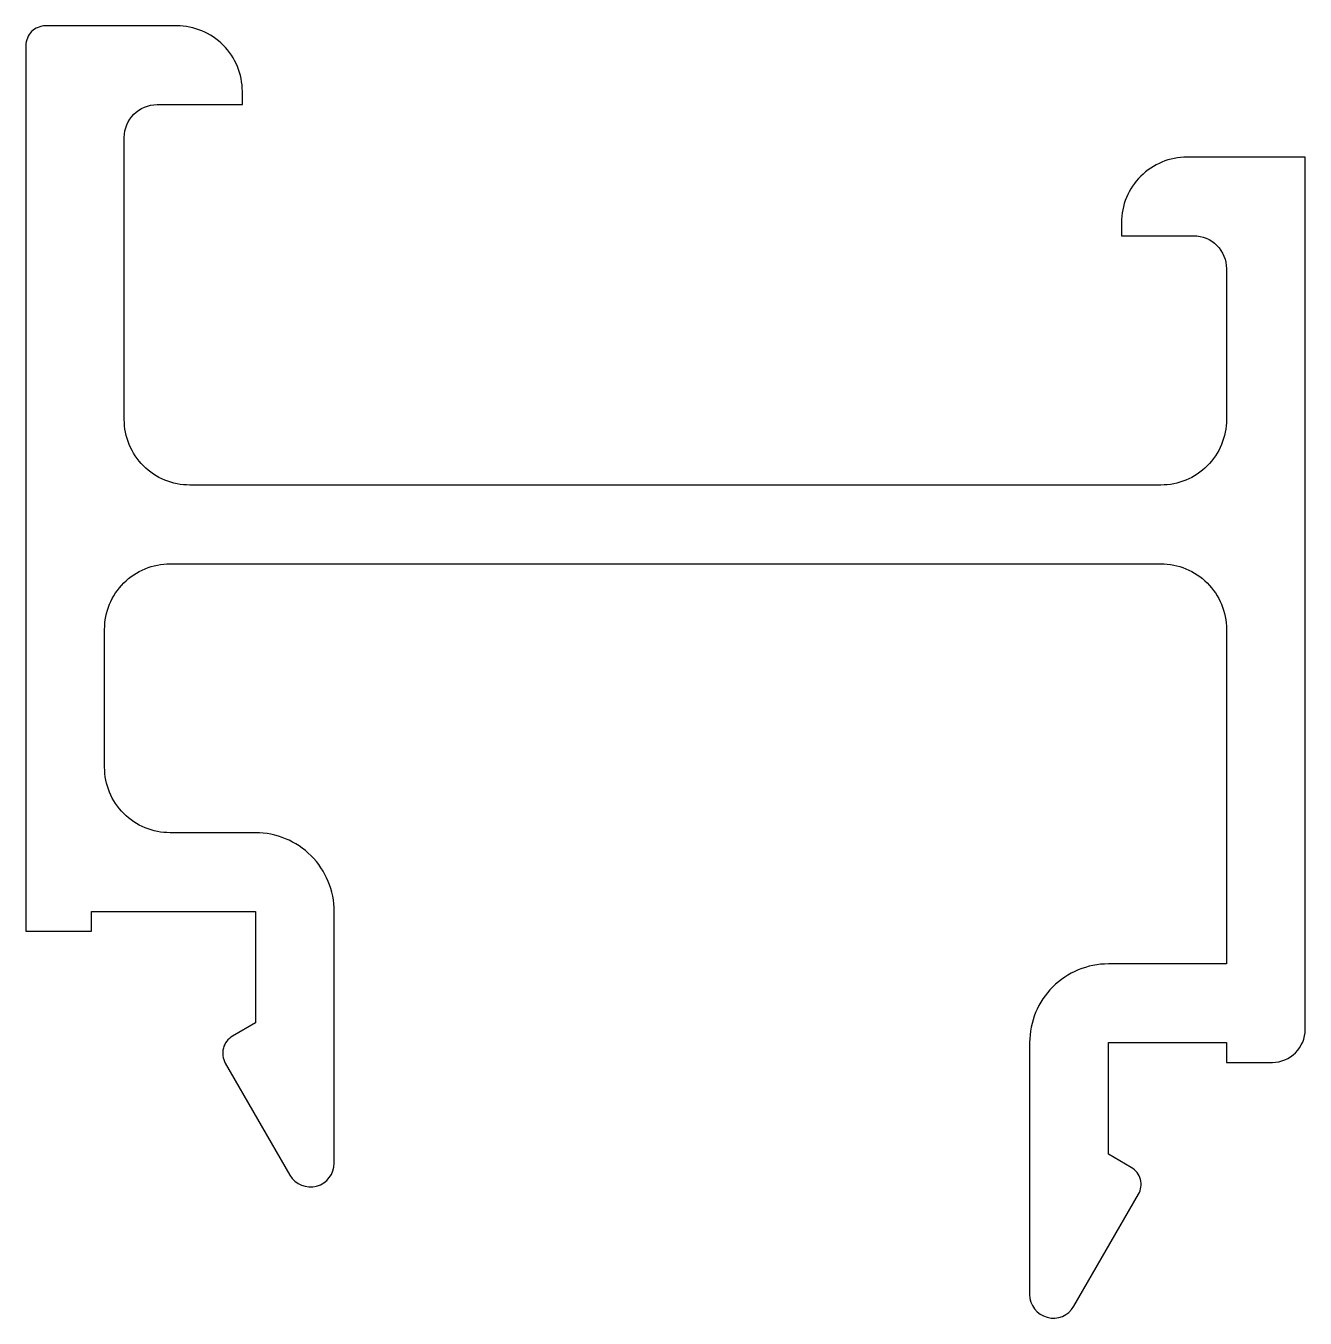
# Model space of a CAD drawing. Extents: x 917.5 to 937, y -25.2 to -5.5.
import ezdxf

# ---------------------------------------------------------------- set-up
doc = ezdxf.new("R2010")
doc.units = 0
doc.header["$LTSCALE"] = 15
doc.layers.add('NEW_PROFILES', color=5, linetype='CONTINUOUS')

msp = doc.modelspace()

# ---------------------------------------------------------------- linework, layer by layer
at = {"layer": 'NEW_PROFILES', "color": 0, "ltscale": 5}
msp.add_lwpolyline([(918.464, -19.01), (920.964, -19.01), (920.964, -20.71), (920.614, -20.912, 0.414214), (920.504, -21.322), (921.49, -23.029, 0.767327), (922.164, -22.848), (922.164, -19.01, 0.414214), (920.964, -17.81), (919.664, -17.81, -0.414214), (918.664, -16.81), (918.664, -14.71, -0.414214), (919.664, -13.71), (934.764, -13.71, -0.414214), (935.764, -14.71), (935.764, -19.81), (933.964, -19.81, 0.414214), (932.764, -21.01), (932.764, -24.848, 0.767327), (933.438, -25.029), (934.424, -23.322, 0.414214), (934.314, -22.912), (933.964, -22.71), (933.964, -21.01), (935.764, -21.01), (935.764, -21.31), (936.464, -21.31, 0.414214), (936.964, -20.81), (936.964, -7.51), (935.164, -7.51, 0.414214), (934.164, -8.51), (934.164, -8.71), (935.264, -8.71, -0.414214), (935.764, -9.21), (935.764, -11.51, -0.414214), (934.764, -12.51), (919.964, -12.51, -0.414214), (918.964, -11.51), (918.964, -7.21, -0.414214), (919.464, -6.71), (920.764, -6.71), (920.764, -6.51, 0.414214), (919.764, -5.51), (917.764, -5.51, 0.414214), (917.464, -5.81), (917.464, -19.31), (918.464, -19.31)], format="xyb", close=True, dxfattribs=at)

doc.saveas('drawing.dxf')
